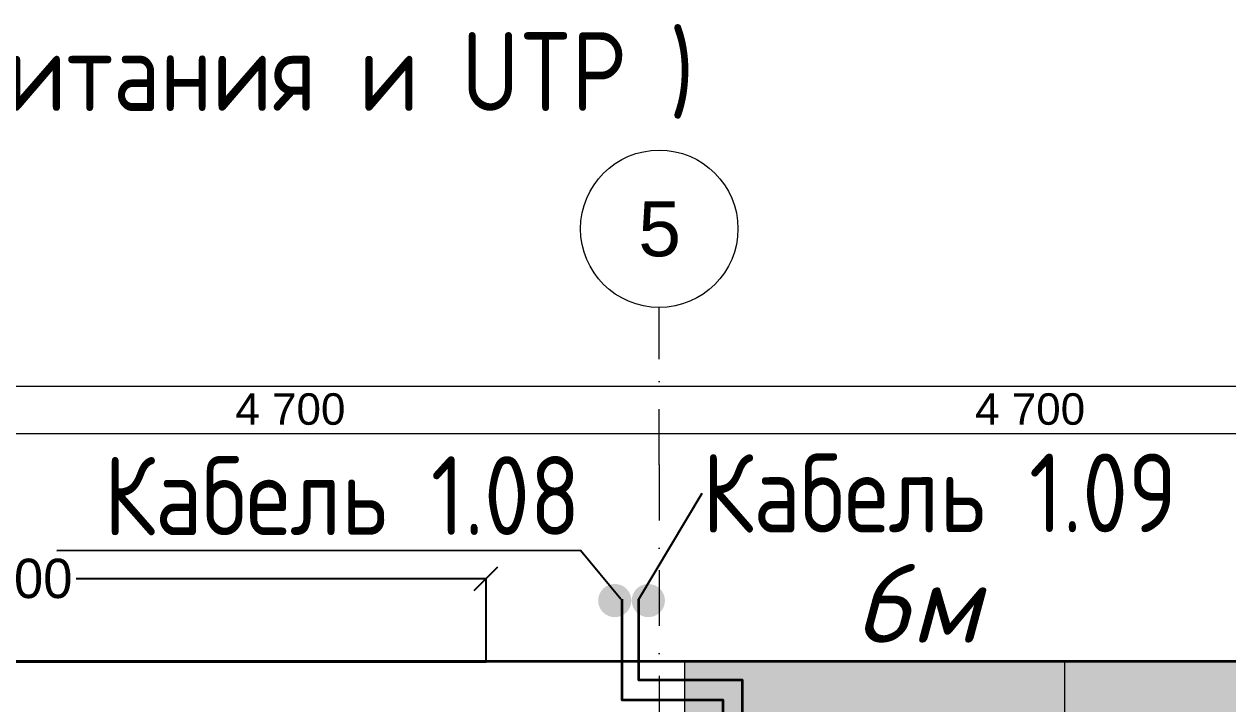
# Model space of a CAD drawing. Header units: millimetres. Extents: x 1499747 to 4230374, y -28481 to 441852.
# Drawn here: x 4010405 to 4018054, y 265683 to 270003 of the extents above; entities that cross this region are included whole.
import ezdxf
from ezdxf import colors
from ezdxf.entities.mleader import LeaderData, LeaderLine
from ezdxf.math import Vec2, Vec3
from ezdxf.xclip import XClip

# ---------------------------------------------------------------- set-up
doc = ezdxf.new("R2010")
doc.units = ezdxf.units.MM
doc.header["$MEASUREMENT"] = 0
doc.header["$XCLIPFRAME"] = 0
doc.linetypes.add('Штрихпунктирная', pattern=[670.277762, 352.777767, -176.388884, 0, -141.111112])
doc.layers.add('0_ANNOT_Dimensions', color=7, linetype='Continuous')
doc.layers.add('Чертеж и Рисунок', color=7, linetype='Continuous')
for name, color, linetype, lineweight in [('13 этаж_25_Парапет_Ном._пера__102_Ном._пера__9', 9, 'Continuous', 18), ('13 этаж_25_Парапет_Ном._пера__1_Ном._пера__7', 7, 'Continuous', 18), ('13 этаж_25_Парапет_Ном._пера__20_Ном._пера__1', 1, 'Continuous', 18), ('13 этаж_25_Парапет_Ном._пера__41_Ном._пера__7', 7, 'Continuous', 18), ('13 этаж_25_Размер - Осевые Размеры_Ном._пера__1_Ном._пера__7', 7, 'Continuous', 18), ('13 этаж_25_Элемент Модели - Оси_Ном._пера__2_Ном._пера__8', 8, 'Continuous', 18), ('FTP Cable', 130, 'Continuous', 30), ('Кабель 2x4mm', 200, 'Continuous', 30), ('Кабель 2х6 mm', 150, 'Continuous', 30), ('ТП', 250, 'Continuous', 30)]:
    doc.layers.add(name, color=color, linetype=linetype, lineweight=lineweight)
doc.styles.add('ISOCPEUR_4', font='isocpeur.ttf', dxfattribs={"width": 0.85, "height": 250})
doc.styles.add('СГЕНЕРИР_СТИЛЬ_2', font='arial.ttf')
doc.styles.add('Текст', font='isocpeui.ttf')
doc.dimstyles.get("Standard").update_dxf_attribs({"dimtxt": 0.18, "dimasz": 0.18, "dimexe": 0.18, "dimexo": 0.0625, "dimgap": 0.09, "dimtad": 0, "dimtih": 1, "dimtoh": 1, "dimdec": 4, "dimzin": 0, "dimdsep": 46, "dimtxsty": 'Standard', "dimcen": 0.09, "dimadec": 0, "dimazin": 0, "dimtfac": 1, "dimtdec": 4, "dimtofl": 0, "dimtmove": 0, "dimatfit": 3, "dimfxl": 1, "dimtolj": 1, "dimtzin": 0, "dimarcsym": 0})

# ---------------------------------------------------------------- blocks, each defined once
blk = doc.blocks.new('Чертеж_4_25', base_point=(1186000, 29700))
at = {"layer": '13 этаж_25_Парапет_Ном._пера__102_Ном._пера__9', "linetype": 'Continuous', "true_color": 0xc7c8ca}
blk.add_hatch(color=9, dxfattribs=at).paths.add_polyline_path([(1181364.6, 46214.1), (1185903.5, 46214.1), (1185903.5, 47714.1), (1181364.6, 47714.1)])
at = {"layer": '13 этаж_25_Парапет_Ном._пера__1_Ном._пера__7', "linetype": 'Continuous', "true_color": 0xc7c8ca}
blk.add_hatch(color=9, dxfattribs=at).paths.add_polyline_path([(1183781.7, 47714.1), (1181364.6, 47714.1), (1181364.6, 46214.1), (1183781.7, 46214.1)])
at = {"layer": '13 этаж_25_Парапет_Ном._пера__20_Ном._пера__1', "color": 9, "linetype": 'Continuous', "true_color": 0xc7c8ca}
for p, q in [((1171929.7, 47714.1), (1180951.9, 47714.1)), ((1181364.6, 47714.1), (1180951.9, 47714.1)), ((1185903.5, 47714.1), (1181364.6, 47714.1))]:
    blk.add_line(p, q, dxfattribs=at)
at = {"layer": '13 этаж_25_Парапет_Ном._пера__41_Ном._пера__7', "color": 9, "linetype": 'Continuous', "true_color": 0xc7c8ca}
for p, q in [((1183781.7, 47714.1), (1181364.6, 47714.1)), ((1181364.6, 47714.1), (1181364.6, 46214.1)), ((1183781.7, 46214.1), (1183781.7, 47714.1))]:
    blk.add_line(p, q, dxfattribs=at)
at = {"layer": '13 этаж_25_Размер - Осевые Размеры_Ном._пера__1_Ном._пера__7', "linetype": 'Continuous'}
for p, q in [((1162404.7, 49464.1), (1214204.7, 49464.1)), ((1176504.7, 49164.1), (1181204.7, 49164.1)), ((1181204.7, 49164.1), (1181204.7, 49164.1)), ((1181204.7, 49164.1), (1181204.7, 49164.1)), ((1181204.7, 49164.1), (1181204.7, 49164.1)), ((1181204.7, 49164.1), (1185904.7, 49164.1)), ((1181204.7, 49164.1), (1181204.7, 49164.1))]:
    blk.add_line(p, q, dxfattribs=at)
at = {"layer": '13 этаж_25_Элемент Модели - Оси_Ном._пера__2_Ном._пера__8', "linetype": 'Штрихпунктирная'}
for q in [(1181204.7, 49964.1), (1181204.7, 14064.1)]:
    blk.add_line((1181204.7, 48964.1), q, dxfattribs=at)
at = {"layer": '13 этаж_25_Элемент Модели - Оси_Ном._пера__2_Ном._пера__8', "linetype": 'Continuous'}
blk.add_line((1181204.7, 48964.1), (1181204.7, 48964.1), dxfattribs=at)
blk.add_line((1181204.7, 48964.1), (1181204.7, 48964.1), dxfattribs=at)
blk.add_circle((1181204.7, 50464.1), 500, dxfattribs=at)
at = {"layer": '13 этаж_25_Размер - Осевые Размеры_Ном._пера__1_Ном._пера__7', "linetype": 'Continuous', "char_height": 200, "attachment_point": 7, "style": 'СГЕНЕРИР_СТИЛЬ_2'}
for insert in [(1178511.5, 49215.9), (1183211.5, 49215.9)]:
    blk.add_mtext('\\A1;{\\pql;\\fArial|b0|i0|c204|p0;\\W1.000000;4\xa0700}', dxfattribs=dict(at, insert=insert))
at = {"layer": '13 этаж_25_Элемент Модели - Оси_Ном._пера__2_Ном._пера__8', "linetype": 'Continuous', "insert": (1181071.2, 50639.1), "char_height": 350, "attachment_point": 1, "style": 'СГЕНЕРИР_СТИЛЬ_2'}
blk.add_mtext('\\A1;{\\pql;\\fArial|b0|i0|c204|p0;\\W1.000000;5}', dxfattribs=at)
blk = doc.blocks.new('_Oblique')
at = {"color": 0, "linetype": 'ByBlock', "lineweight": -2}
blk.add_line((-0.5, -0.5), (0.5, 0.5), dxfattribs=at)
blk = doc.blocks.new('*D833')
at = {"layer": '0_ANNOT_Dimensions', "color": 0, "lineweight": -2, "transparency": 16777216}
for p, q in [((4007341.2, 265952.3), (4007341.2, 266479)), ((4007341.2, 266478.8), (4009945.3, 266478.8)), ((4013341.2, 266478.8), (4010737.1, 266478.8)), ((4013341.2, 265952.3), (4013341.2, 266479))]:
    blk.add_line(p, q, dxfattribs=at)
at = {"layer": 'Defpoints', "color": 0, "lineweight": 30, "transparency": 16777216}
for p in [(4013341.2, 266478.8), (4007341.2, 265952.3), (4013341.2, 265952.3)]:
    blk.add_point(p, dxfattribs=at)
at = {"layer": '0_ANNOT_Dimensions', "color": 0, "lineweight": -2, "transparency": 16777216, "xscale": 150, "yscale": 150, "zscale": 150, "rotation": 180}
blk.add_blockref('_Oblique', (4007341.2, 266478.8), dxfattribs=at)
at = {"layer": '0_ANNOT_Dimensions', "color": 0, "lineweight": -2, "transparency": 16777216, "xscale": 150, "yscale": 150, "zscale": 150}
blk.add_blockref('_Oblique', (4013341.2, 266478.8), dxfattribs=at)
at = {"layer": '0_ANNOT_Dimensions', "color": 0, "lineweight": 25, "transparency": 16777216, "insert": (4010341.2, 266478.8), "char_height": 250, "attachment_point": 5}
blk.add_mtext('\\A1;6000', dxfattribs=at)
blk = doc.blocks.new('*D913')
at = {"layer": '0_ANNOT_Dimensions', "color": 0, "lineweight": -2, "transparency": 16777216}
for p, q in [((4007341.2, 265952.2), (4007341.2, 262507.6)), ((4014391.2, 264452.2), (4014391.2, 262507.6)), ((4007341.2, 262507.8), (4010449.4, 262507.8)), ((4014391.2, 262507.8), (4011282.9, 262507.8))]:
    blk.add_line(p, q, dxfattribs=at)
at = {"layer": 'Defpoints', "color": 0, "lineweight": 30, "transparency": 16777216}
for p in [(4007341.2, 265952.3), (4014391.2, 264452.3), (4007341.2, 262507.8)]:
    blk.add_point(p, dxfattribs=at)
at = {"layer": '0_ANNOT_Dimensions', "color": 0, "lineweight": -2, "transparency": 16777216, "xscale": 150, "yscale": 150, "zscale": 150, "rotation": 180}
blk.add_blockref('_Oblique', (4007341.2, 262507.8), dxfattribs=at)
at = {"layer": '0_ANNOT_Dimensions', "color": 0, "lineweight": -2, "transparency": 16777216, "xscale": 150, "yscale": 150, "zscale": 150}
blk.add_blockref('_Oblique', (4014391.2, 262507.8), dxfattribs=at)
at = {"layer": '0_ANNOT_Dimensions', "color": 0, "lineweight": 25, "transparency": 16777216, "insert": (4010866.2, 262507.8), "char_height": 250, "attachment_point": 5}
blk.add_mtext('\\A1;7050', dxfattribs=at)

msp = doc.modelspace()

# ---------------------------------------------------------------- block references
at = {"layer": 'Чертеж и Рисунок', "linetype": 'Continuous'}
ref = msp.add_blockref('Чертеж_4_25', (4019236.496, 247938.20629), dxfattribs=at)
XClip(ref).set_block_clipping_path([(1144000, 0), (1228000, 59400.0000000006)])

# ---------------------------------------------------------------- next in the draw order: hatches: boundary and pattern name
at = {"layer": 'Кабель 2x4mm', "lineweight": 30, "true_color": 0x105689}
h = msp.add_hatch(color=146, dxfattribs=at)
h.dxf.hatch_style = 1
h.paths.add_polyline_path([(4014264.0286, 266339.75449, 1), (4014052.92373, 266339.75449, 1)])
h = msp.add_hatch(color=146, dxfattribs=at)
h.dxf.hatch_style = 1
h.paths.add_polyline_path([(4014477.35202, 266339.75449, 1), (4014266.24715, 266339.75449, 1)])

# ---------------------------------------------------------------- next in the draw order: linework, layer by layer
at = {"layer": 'FTP Cable', "lineweight": 35}
for points in [[(4014203.40767, 266347.65786), (4014203.40767, 265707.93846), (4014845.84569, 265707.93846), (4014845.84569, 264450.84741), (4029240.56282, 264453.72988), (4029240.56282, 262514.51006), (4029091.04271, 262514.51006)], [(4029089.38019, 262498.86786), (4029363.79481, 262498.86786), (4029361.67309, 264547.38848), (4014970.82727, 264547.38848), (4014970.82727, 265832.89728), (4014311.86993, 265832.89728), (4014311.86993, 266347.65786)]]:
    msp.add_lwpolyline(points, dxfattribs=at)
at = {"layer": 'Кабель 2х6 mm', "color": 116, "lineweight": 40, "true_color": 0x136734}
msp.add_lwpolyline([(4013341.18613, 265952.25705), (4019173.50967, 265954.91639)], dxfattribs=at)
at = {"layer": 'Кабель 2х6 mm', "color": 85, "lineweight": 40, "true_color": 0x58ba48}
msp.add_lwpolyline([(4007341.18613, 265952.25705), (4013341.18613, 265952.25705)], dxfattribs=at)

# ---------------------------------------------------------------- next in the draw order: texts
at = {"color": 18, "lineweight": 50, "true_color": 0x000000, "insert": (4015675.49854, 266572.4835), "char_height": 500, "width": 12874.2351114, "attachment_point": 1, "style": 'Текст'}
msp.add_mtext('6м', dxfattribs=at)

# ---------------------------------------------------------------- next in the draw order: dimensions: what is measured, and where the dimension line sits
at = {"layer": '0_ANNOT_Dimensions', "lineweight": 25}
for base, p1, p2, picture, middle in [((4013341.18613, 266478.82822), (4007341.18613, 265952.25705), (4013341.18613, 265952.25705), '*D833', (4010341.18613, 266478.82822)), ((4007341.18613, 262507.79467), (4014391.18613, 264452.25705), (4007341.18613, 265952.25705), '*D913', (4010866.18613, 262507.79467))]:
    dim = msp.add_linear_dim(base=base, p1=p1, p2=p2, dimstyle='Standard', override={"dimtxt": 250, "dimasz": 150, "dimdec": 0, "dimblk1": 'Oblique', "dimblk2": 'Oblique', "dimsah": 1}, dxfattribs=at)
    dim.commit()
    dim.dimension.update_dxf_attribs({"geometry": picture, "text_midpoint": middle})

# ---------------------------------------------------------------- next in the draw order: leaders
at = {"layer": 'ТП', "lineweight": 30}
ml = msp.add_multileader_mtext('Standard', dxfattribs=at)
ml.set_content('(Ввод питания и UTP )', color=256, style='ISOCPEUR_4')
ml.set_leader_properties()
ml.build(insert=Vec2(0, 0))
ml.multileader.update_dxf_attribs({"text_right_attachment_type": 6, "dogleg_length": 0.00000000013, "arrow_head_size": 0.18})
ctx = ml.context
ctx.base_point, ctx.char_height, ctx.arrow_head_size, ctx.landing_gap_size, ctx.plane_origin = Vec3(4008630.4001, 269675.67223), 500, 0.18, 0.09, Vec3(4005505.37365, 275512.30767)
ctx.right_attachment, ctx.text_align_type = 6, 2
notes = []
notes.append((ctx, [(0, (1, 1, 0), (4008630.4001, 269675.67223), (1, 0), 0.00000000013, [(0, [(4007341.18613, 265952.25705)], 0, [])])]))
ctx.mtext.insert, ctx.mtext.alignment, ctx.mtext.flow_direction = Vec3(4014665.4901, 269950.67223), 3, 5
ml = msp.add_multileader_mtext('Standard', dxfattribs=at)
ml.set_content('Кабель 1.08', color=256, style='ISOCPEUR_4')
ml.set_leader_properties()
ml.build(insert=Vec2(0, 0))
ml.multileader.update_dxf_attribs({"text_right_attachment_type": 6, "dogleg_length": 0.36, "arrow_head_size": 0.18})
ctx = ml.context
ctx.base_point, ctx.char_height, ctx.arrow_head_size, ctx.landing_gap_size, ctx.plane_origin, ctx.plane_x_axis, ctx.plane_y_axis = Vec3(4010964.75226, 267005.10729), 500, 0.18, 0.09, Vec3(4024559.53985, 265419.90298), Vec3(0.9999997664, 0.0006834744), Vec3(-0.0006834744, 0.9999997664)
ctx.right_attachment, ctx.text_align_type = 6, 2
notes.append((ctx, [(1, (1, 1, 0), (4013940.17078, 266657.14084), (-0.9999997664, -0.0006834744), 0.00000000013, [(0, [(4014197.97471, 266347.65786)], 0, [])])]))
ctx.mtext.insert, ctx.mtext.text_direction, ctx.mtext.rotation, ctx.mtext.width, ctx.mtext.alignment, ctx.mtext.flow_direction = Vec3(4013939.6707, 267257.14063), Vec3(0.9999997664, 0.0006834744), 0.0006834744, 3333.2408404, 3, 5
ml = msp.add_multileader_mtext('Standard', dxfattribs=at)
ml.set_content('Кабель 1.09', color=256, style='ISOCPEUR_4')
ml.set_leader_properties()
ml.build(insert=Vec2(0, 0))
ml.multileader.update_dxf_attribs({"text_right_attachment_type": 6, "dogleg_length": 0.36, "arrow_head_size": 0.18})
ctx = ml.context
ctx.base_point, ctx.char_height, ctx.arrow_head_size, ctx.landing_gap_size, ctx.plane_origin, ctx.plane_x_axis, ctx.plane_y_axis = Vec3(4014713.3309, 267022.26358), 500, 0.18, 0.09, Vec3(4028308.11848, 265660.27658), Vec3(0.9999997664, 0.0006834744), Vec3(-0.0006834744, 0.9999997664)
ctx.right_attachment = 6
notes.append((ctx, [(0, (1, 1, 0), (4014713.3309, 267022.26358), (0.9999997664, 0.0006834744), 0.00000000013, [(0, [(4014311.86993, 266347.65786)], 0, [])])]))
ctx.mtext.insert, ctx.mtext.text_direction, ctx.mtext.rotation, ctx.mtext.width, ctx.mtext.flow_direction = Vec3(4014713.25003, 267272.26359), Vec3(0.9999997664, 0.0006834744), 0.0006834744, 3333.2408404, 5
for ctx, leaders in notes:
    for number, flags, end, landing, length, lines in leaders:
        leader = LeaderData()
        leader.index, (leader.has_last_leader_line, leader.has_dogleg_vector, leader.attachment_direction) = number, flags
        leader.last_leader_point, leader.dogleg_vector, leader.dogleg_length = Vec3(end), Vec3(landing), length
        for number, points, colour, breaks in lines:
            line = LeaderLine()
            line.index, line.vertices, line.color, line.breaks = number, Vec3.list(points), colors.encode_raw_color(colour), breaks
            leader.lines.append(line)
        ctx.leaders.append(leader)

doc.saveas('drawing.dxf')
